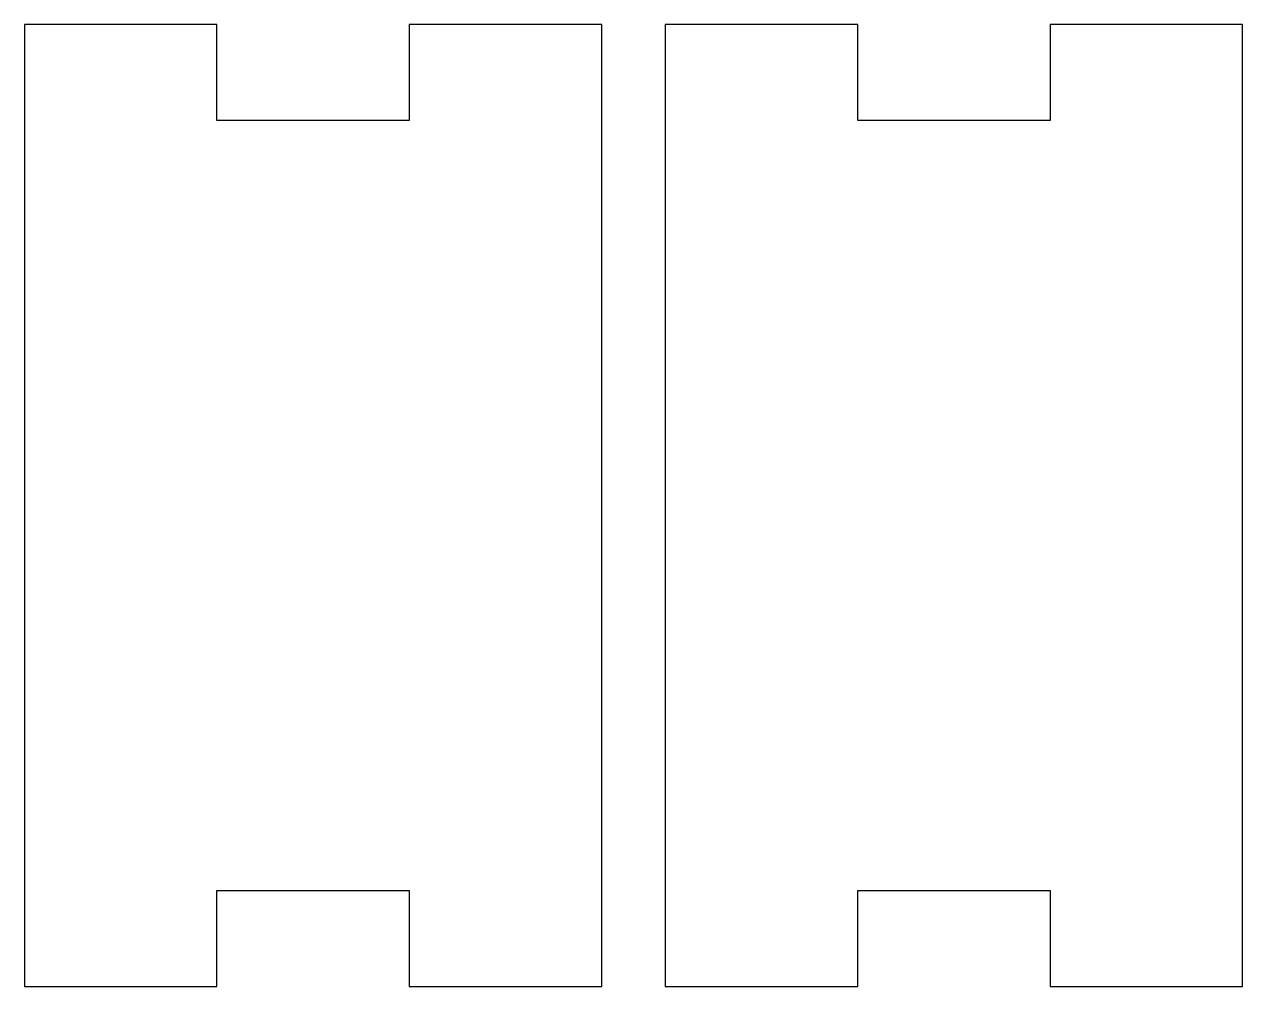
# Model space of a CAD drawing. Header units: inches. Extents: x 48.5 to 111.8, y 21.5 to 71.5.
import ezdxf

# ---------------------------------------------------------------- set-up
doc = ezdxf.new("R2010")
doc.units = ezdxf.units.IN
doc.header["$MEASUREMENT"] = 0

msp = doc.modelspace()

# ---------------------------------------------------------------- linework, layer by layer
for p, q in [((58.493, 71.484), (48.493, 71.484)), ((48.493, 71.484), (48.493, 66.484)), ((58.493, 66.484), (58.493, 71.484)), ((78.493, 71.484), (68.493, 71.484)), ((68.493, 71.484), (68.493, 66.484)), ((78.493, 61.484), (78.493, 71.484)), ((91.79, 71.484), (81.79, 71.484)), ((81.79, 71.484), (81.79, 66.484)), ((91.79, 66.484), (91.79, 71.484)), ((111.79, 71.484), (101.79, 71.484)), ((101.79, 71.484), (101.79, 66.484)), ((111.79, 61.484), (111.79, 71.484)), ((48.493, 66.484), (48.493, 26.484)), ((68.493, 66.484), (58.493, 66.484)), ((81.79, 66.484), (81.79, 26.484)), ((101.79, 66.484), (91.79, 66.484)), ((78.493, 21.484), (78.493, 61.484)), ((111.79, 21.484), (111.79, 61.484)), ((48.493, 26.484), (48.493, 21.484)), ((58.493, 21.484), (58.493, 26.484)), ((58.493, 26.484), (68.493, 26.484)), ((68.493, 26.484), (68.493, 21.484)), ((81.79, 26.484), (81.79, 21.484)), ((91.79, 21.484), (91.79, 26.484)), ((91.79, 26.484), (101.79, 26.484)), ((101.79, 26.484), (101.79, 21.484)), ((48.493, 21.484), (58.493, 21.484)), ((68.493, 21.484), (78.493, 21.484)), ((81.79, 21.484), (91.79, 21.484)), ((101.79, 21.484), (111.79, 21.484))]:
    msp.add_line(p, q)

doc.saveas('drawing.dxf')
